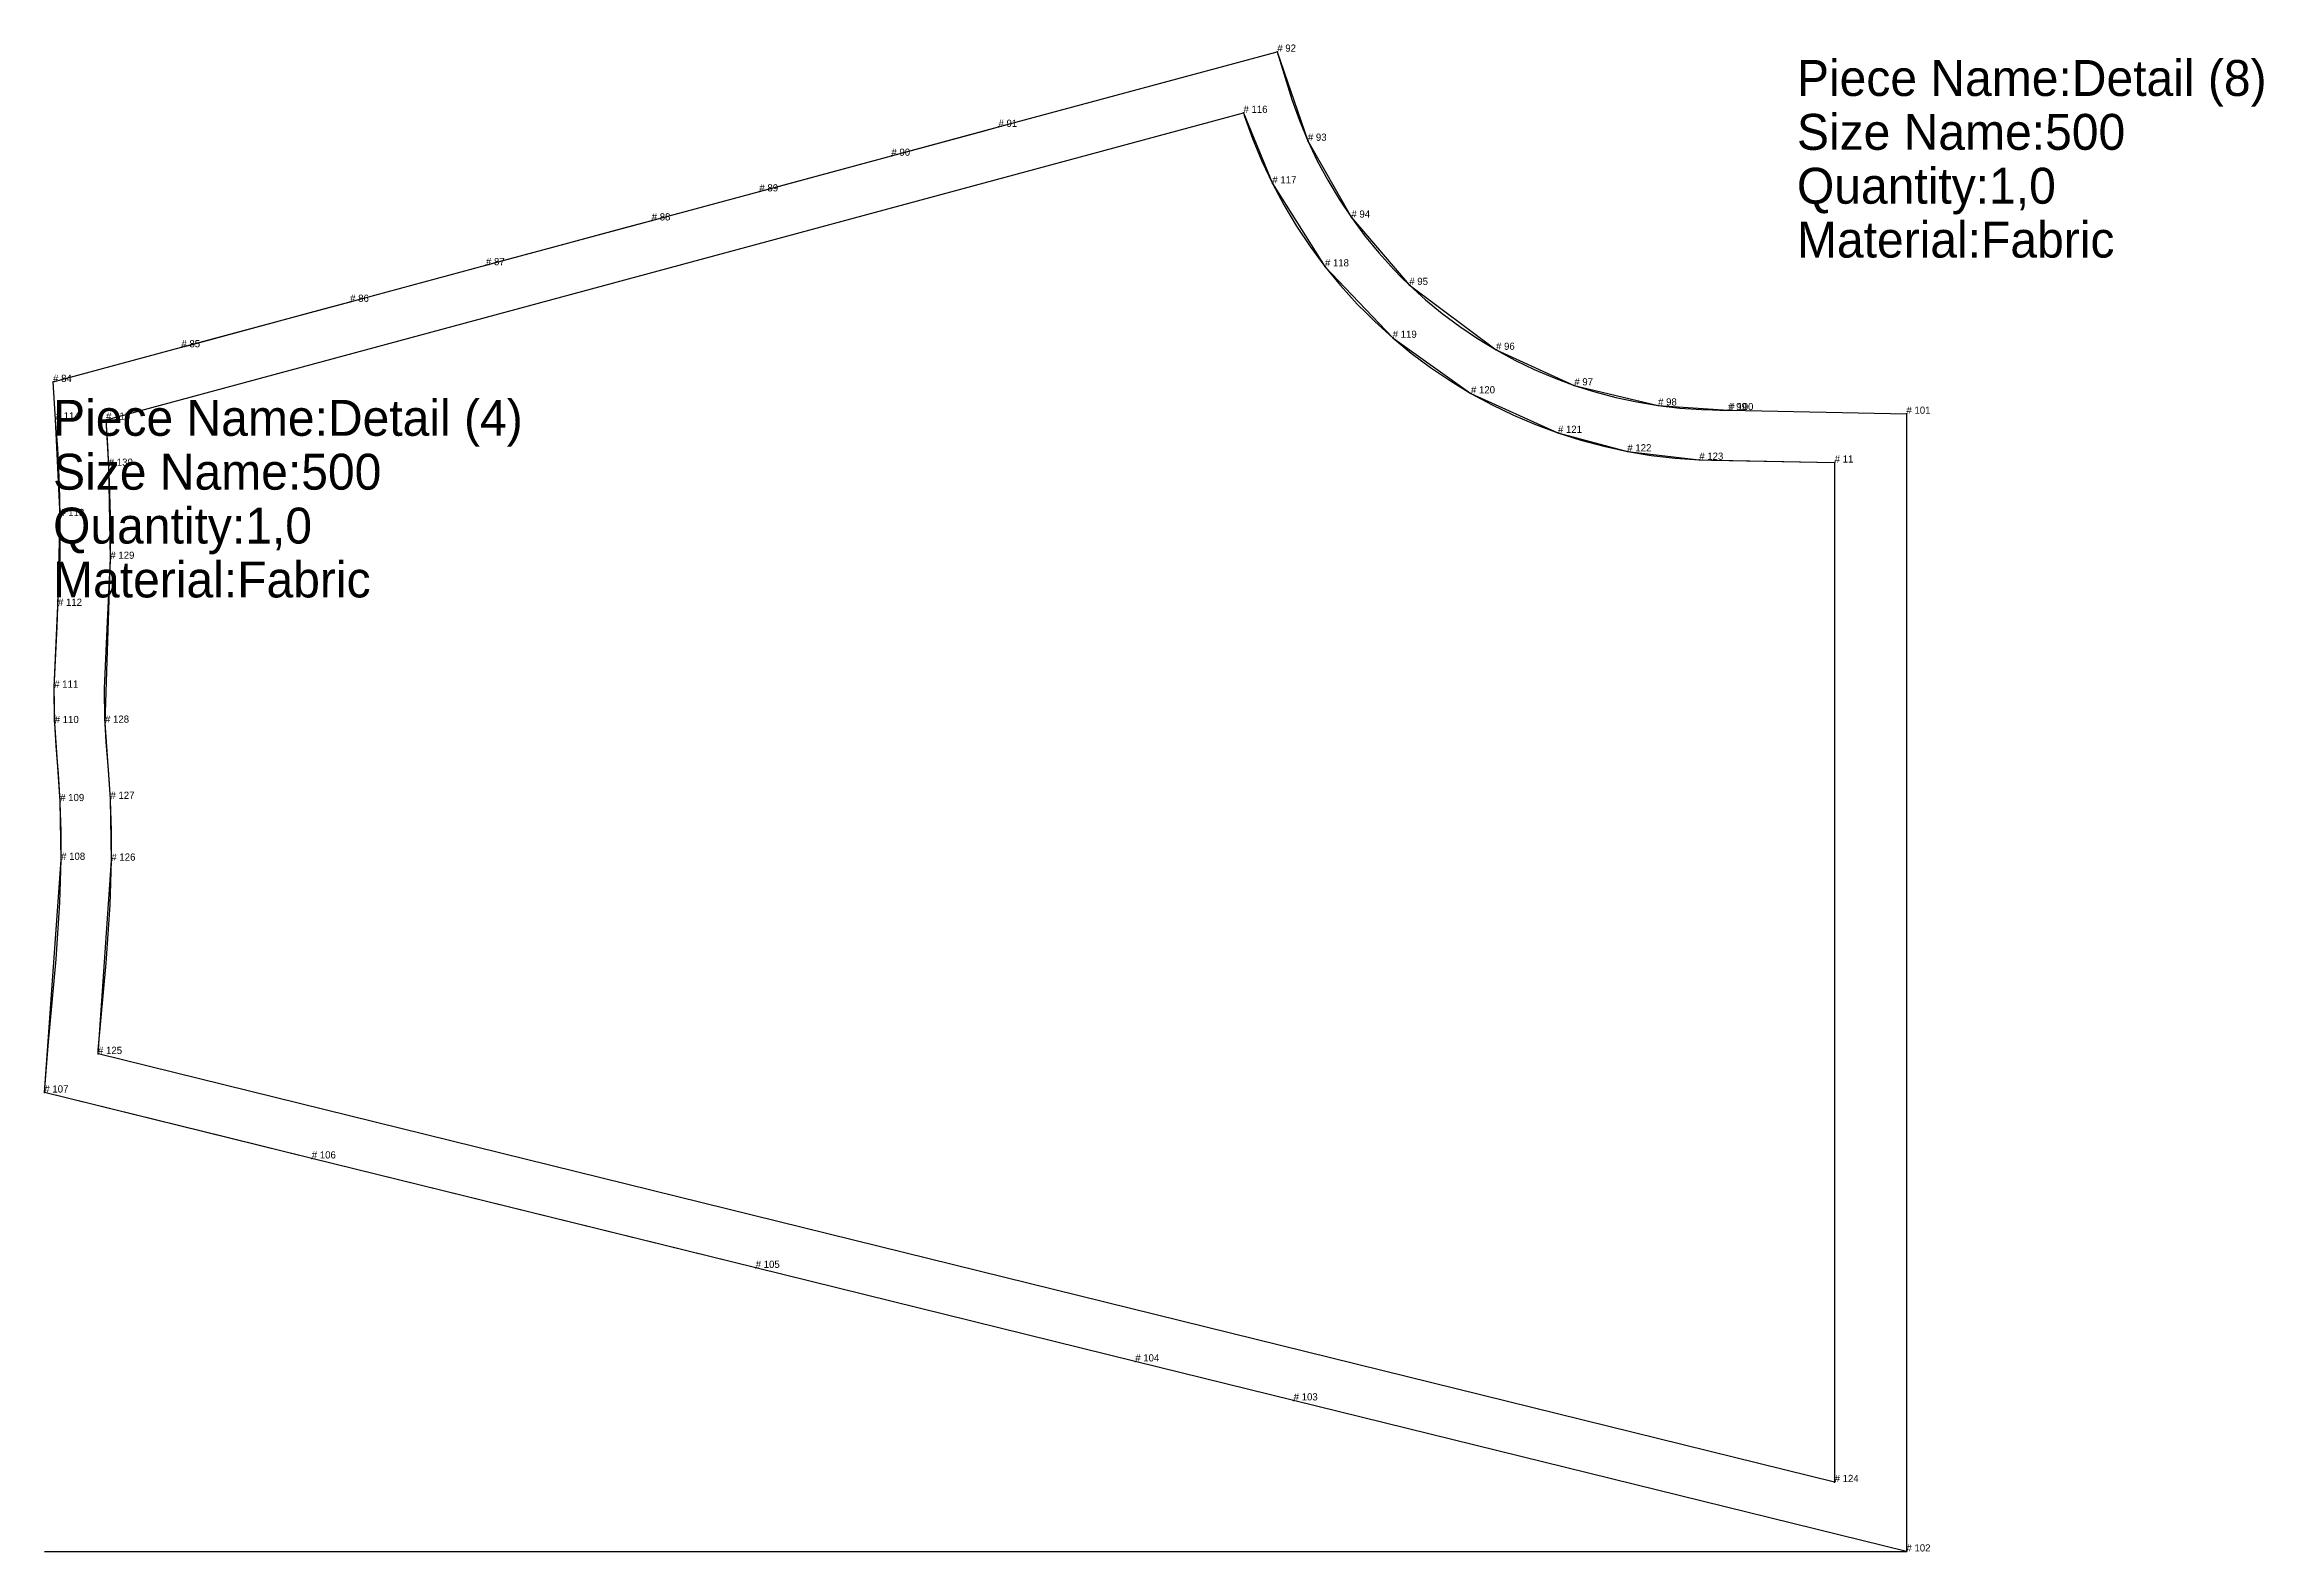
# Model space of a CAD drawing. Extents: x 0 to 1211, y -69 to 1226.
# Drawn here: x 902 to 1211, y 393.7 to 603.5 of the extents above; entities that cross this region are included whole.
import ezdxf

# ---------------------------------------------------------------- set-up
doc = ezdxf.new("R2010")
doc.units = 0

# ---------------------------------------------------------------- blocks, each defined once
blk = doc.blocks.new('piece_Detail_s500-116_M')
at = {"layer": '1'}
blk.add_lwpolyline([(903.17, 556.49), (921.04, 561.31), (944.54, 567.64), (963.45, 572.74), (986.53, 578.97), (1001.53, 583.01), (1019.91, 587.97), (1034.82, 591.99), (1073.64, 602.46), (1077.9, 590.06), (1083.96, 579.36), (1092.02, 569.99), (1104.1, 560.96), (1115, 556.01), (1126.67, 553.21), (1136.42, 552.56), (1136.59, 552.56), (1161.25, 552.06), (1161.25, 393.68), (1075.92, 414.71), (1053.86, 420.14), (1001.01, 433.16), (939.2, 448.39), (901.96, 457.57), (904.29, 489.96), (904.16, 498.14), (903.4, 509), (903.33, 513.93), (903.85, 525.32), (904.16, 537.82), (903.53, 551.28)], close=True, dxfattribs=at)
at = {"layer": '14'}
blk.add_lwpolyline([(910.55, 551.23), (1068.93, 593.94), (1072.96, 584.13), (1080.27, 572.57), (1089.71, 562.63), (1100.61, 554.89), (1112.72, 549.39), (1122.39, 546.82), (1132.4, 545.65), (1151.25, 545.26), (1151.25, 403.35), (909.43, 462.94), (911.29, 489.85), (911.16, 498.45), (910.41, 509.05), (911.15, 531.87), (910.93, 544.82)], close=True, dxfattribs=at)
at = {"layer": '2'}
for p in [(1073.64, 602.46), (1068.93, 593.94), (903.17, 556.49), (910.55, 551.23), (1161.25, 552.06), (1151.25, 545.26), (909.43, 462.94), (901.96, 457.57), (1151.25, 403.35), (1161.25, 393.68)]:
    blk.add_point(p, dxfattribs=at)
at = {"layer": '3'}
for p in [(1034.82, 591.99), (1019.91, 587.97), (1077.9, 590.06), (1072.96, 584.13), (1001.53, 583.01), (986.53, 578.97), (1083.96, 579.36), (963.45, 572.74), (1080.27, 572.57), (1092.02, 569.99), (944.54, 567.64), (1089.71, 562.63), (921.04, 561.31), (1104.1, 560.96), (1100.61, 554.89), (1115, 556.01), (1126.67, 553.21), (903.53, 551.28), (1136.42, 552.56), (1136.59, 552.56), (1112.72, 549.39), (910.93, 544.82), (1122.39, 546.82), (1132.4, 545.65), (904.16, 537.82), (911.15, 531.87), (903.85, 525.32), (903.33, 513.93), (903.4, 509), (910.41, 509.05), (904.16, 498.14), (911.16, 498.45), (904.29, 489.96), (911.29, 489.85), (939.2, 448.39), (1001.01, 433.16), (1053.86, 420.14), (1075.92, 414.71)]:
    blk.add_point(p, dxfattribs=at)
at = {"layer": '5'}
blk.add_line((901.96, 393.68), (1161.25, 393.68), dxfattribs=at)
at = {"layer": '84'}
blk.add_lwpolyline([(903.17, 556.49), (921.04, 561.31), (922.38, 561.67), (930.43, 563.84), (941.2, 566.74), (944.54, 567.64), (963.45, 572.74), (964.8, 573.11), (972.75, 575.25), (983.22, 578.07), (986.53, 578.97), (1001.53, 583.01), (1004.84, 583.9), (1019.91, 587.97), (1023.2, 588.85), (1032.49, 591.36), (1034.82, 591.99), (1073.64, 602.46), (1075.68, 595.8), (1076.72, 592.9), (1077.9, 590.06), (1079.21, 587.28), (1080.66, 584.57), (1082.24, 581.92), (1083.96, 579.36), (1085.79, 576.87), (1087.76, 574.47), (1089.87, 572.13), (1090.95, 571.04), (1092.02, 569.99), (1094.29, 567.93), (1096.62, 566.01), (1099.04, 564.2), (1101.53, 562.52), (1104.1, 560.96), (1106.74, 559.53), (1109.43, 558.23), (1112.19, 557.05), (1115, 556.01), (1117.86, 555.1), (1120.76, 554.33), (1123.7, 553.7), (1126.67, 553.21), (1129.68, 552.85), (1132.73, 552.65), (1134.26, 552.6), (1134.52, 552.6), (1134.77, 552.59), (1135, 552.59), (1135.23, 552.58), (1135.45, 552.58), (1135.65, 552.58), (1136.05, 552.57), (1136.24, 552.56), (1136.42, 552.56), (1136.59, 552.56), (1161.25, 552.06), (1161.25, 393.68), (1075.92, 414.71), (1053.86, 420.14), (1001.01, 433.16), (984.28, 437.28), (939.2, 448.39), (927.04, 451.39), (901.96, 457.57), (902.49, 464.06), (903.59, 476.12), (904.11, 484.02), (904.29, 489.96), (904.29, 493.91), (904.18, 497.92), (904.16, 498.14), (903.93, 501.95), (903.93, 501.99), (903.74, 504.07), (903.58, 505.85), (903.4, 509), (903.39, 509.22), (903.33, 513.93), (903.72, 522.43), (903.84, 525.17), (903.84, 525.21), (903.85, 525.25), (903.85, 525.28), (903.85, 525.32), (904.15, 532.04), (904.16, 537.82), (904.05, 542.23), (903.81, 547.21), (903.53, 551.28)], close=True, dxfattribs=at)
at = {"layer": '87'}
blk.add_lwpolyline([(910.55, 551.23), (1068.93, 593.94), (1069.04, 593.59), (1070.19, 590.38), (1071.5, 587.22), (1072.96, 584.13), (1074.57, 581.12), (1076.32, 578.18), (1078.22, 575.33), (1080.27, 572.57), (1082.46, 569.9), (1084.78, 567.33), (1086, 566.09), (1087.21, 564.9), (1089.71, 562.63), (1092.3, 560.5), (1094.99, 558.49), (1097.76, 556.63), (1100.61, 554.89), (1103.54, 553.3), (1106.54, 551.85), (1109.6, 550.55), (1112.72, 549.39), (1115.9, 548.38), (1119.12, 547.53), (1122.39, 546.82), (1125.69, 546.27), (1129.03, 545.88), (1132.4, 545.65), (1134.09, 545.61), (1151.25, 545.26), (1151.25, 403.35), (909.43, 462.94), (909.47, 463.46), (910.57, 475.57), (911.1, 483.68), (911.29, 489.85), (911.29, 494.01), (911.17, 498.23), (911.16, 498.45), (910.91, 502.52), (910.71, 504.7), (910.57, 506.36), (910.42, 508.93), (910.42, 508.97), (910.41, 509.03), (910.41, 509.05), (910.39, 509.47), (910.33, 513.82), (910.71, 522.11), (911.15, 531.87), (911.16, 537.91), (911.05, 542.49), (910.93, 544.82), (910.92, 545.01), (910.91, 545.23), (910.9, 545.44), (910.89, 545.66), (910.79, 547.63)], close=True, dxfattribs=at)
at = {"layer": '1'}
for s, height, p in [('# 92', 1, (1073.64, 602.46)), ('# 91', 1, (1034.82, 591.99)), ('# 93', 1, (1077.9, 590.06)), ('# 90', 1, (1019.91, 587.97)), ('# 89', 1, (1001.53, 583.01)), ('# 88', 1, (986.53, 578.97)), ('# 94', 1, (1083.96, 579.36)), ('# 87', 1, (963.45, 572.74)), ('# 86', 1, (944.54, 567.64)), ('# 95', 1, (1092.02, 569.99)), ('# 85', 1, (921.04, 561.31)), ('# 96', 1, (1104.1, 560.96)), ('# 84', 1, (903.17, 556.49)), ('# 97', 1, (1115, 556.01)), ('Piece Name:Detail (4)', 5, (903.17, 548.99)), ('# 98', 1, (1126.67, 553.21)), ('# 99', 1, (1136.42, 552.56)), ('# 100', 1, (1136.59, 552.56)), ('# 114', 1, (903.53, 551.28)), ('# 101', 1, (1161.25, 552.06)), ('Size Name:500', 5, (903.17, 541.49)), ('Quantity:1,0', 5, (903.17, 533.99)), ('# 113', 1, (904.16, 537.82)), ('Material:Fabric', 5, (903.17, 526.49)), ('# 112', 1, (903.85, 525.32)), ('# 111', 1, (903.33, 513.93)), ('# 110', 1, (903.4, 509)), ('# 109', 1, (904.16, 498.14)), ('# 108', 1, (904.29, 489.96)), ('# 107', 1, (901.96, 457.57)), ('# 106', 1, (939.2, 448.39)), ('# 105', 1, (1001.01, 433.16)), ('# 104', 1, (1053.86, 420.14)), ('# 103', 1, (1075.92, 414.71)), ('# 102', 1, (1161.25, 393.68))]:
    blk.add_text(s, height=height, dxfattribs=at).set_placement(p)
at = {"layer": '14'}
for s, p in [('# 116', (1068.93, 593.94)), ('# 117', (1072.96, 584.13)), ('# 118', (1080.27, 572.57)), ('# 119', (1089.71, 562.63)), ('# 120', (1100.61, 554.89)), ('# 115', (910.55, 551.23)), ('# 121', (1112.72, 549.39)), ('# 122', (1122.39, 546.82)), ('# 130', (910.93, 544.82)), ('# 123', (1132.4, 545.65)), ('# 11', (1151.25, 545.26)), ('# 129', (911.15, 531.87)), ('# 128', (910.41, 509.05)), ('# 127', (911.16, 498.45)), ('# 126', (911.29, 489.85)), ('# 125', (909.43, 462.94)), ('# 124', (1151.25, 403.35))]:
    blk.add_text(s, height=1, dxfattribs=at).set_placement(p)
blk = doc.blocks.new('piece_Detail_s500-120_M')
at = {"layer": '1'}
for s, p in [('Piece Name:Detail (8)', (1146, 596.3)), ('Size Name:500', (1146, 588.8)), ('Quantity:1,0', (1146, 581.3)), ('Material:Fabric', (1146, 573.8))]:
    blk.add_text(s, height=5, dxfattribs=at).set_placement(p)

msp = doc.modelspace()

# ---------------------------------------------------------------- block references
at = {"layer": '1'}
for name in ['piece_Detail_s500-120_M', 'piece_Detail_s500-116_M']:
    msp.add_blockref(name, (0, 0), dxfattribs=at)

doc.saveas('drawing.dxf')
